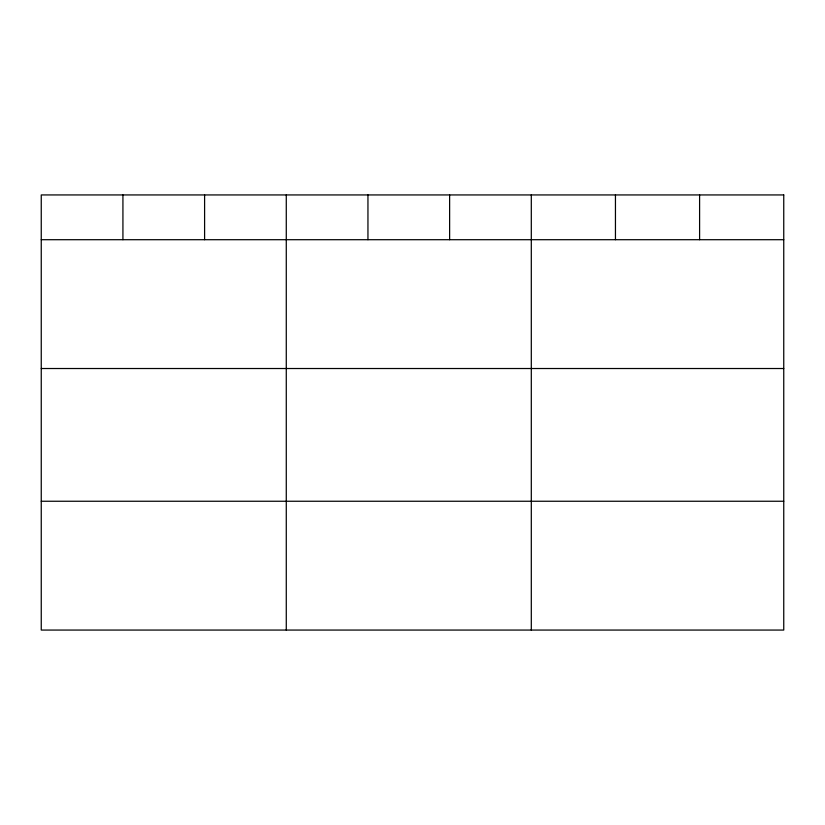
<?xml version="1.0" encoding="UTF-8"?>
<svg xmlns="http://www.w3.org/2000/svg" width="825" height="825" viewBox="0 0 825 825"><rect width="100%" height="100%" fill="white"/><g stroke="black" fill="none" stroke-linecap="round" stroke-linejoin="round"><path stroke-width="1.24" d="M41.25 239.704L783.75 239.704M41.25 368.517L783.75 368.517M41.25 501.249L783.75 501.249M699.6 194.937L699.6 239.704M615.45 194.937L615.45 239.704M531.3 194.937L531.3 630.063M449.625 194.937L449.625 239.704M367.95 194.937L367.95 239.704M286.275 194.937L286.275 630.063M204.6 194.937L204.6 239.704M122.925 194.937L122.925 239.704M783.75 194.937L41.25 194.937L41.25 630.063L783.75 630.063L783.75 194.937"/></g></svg>
